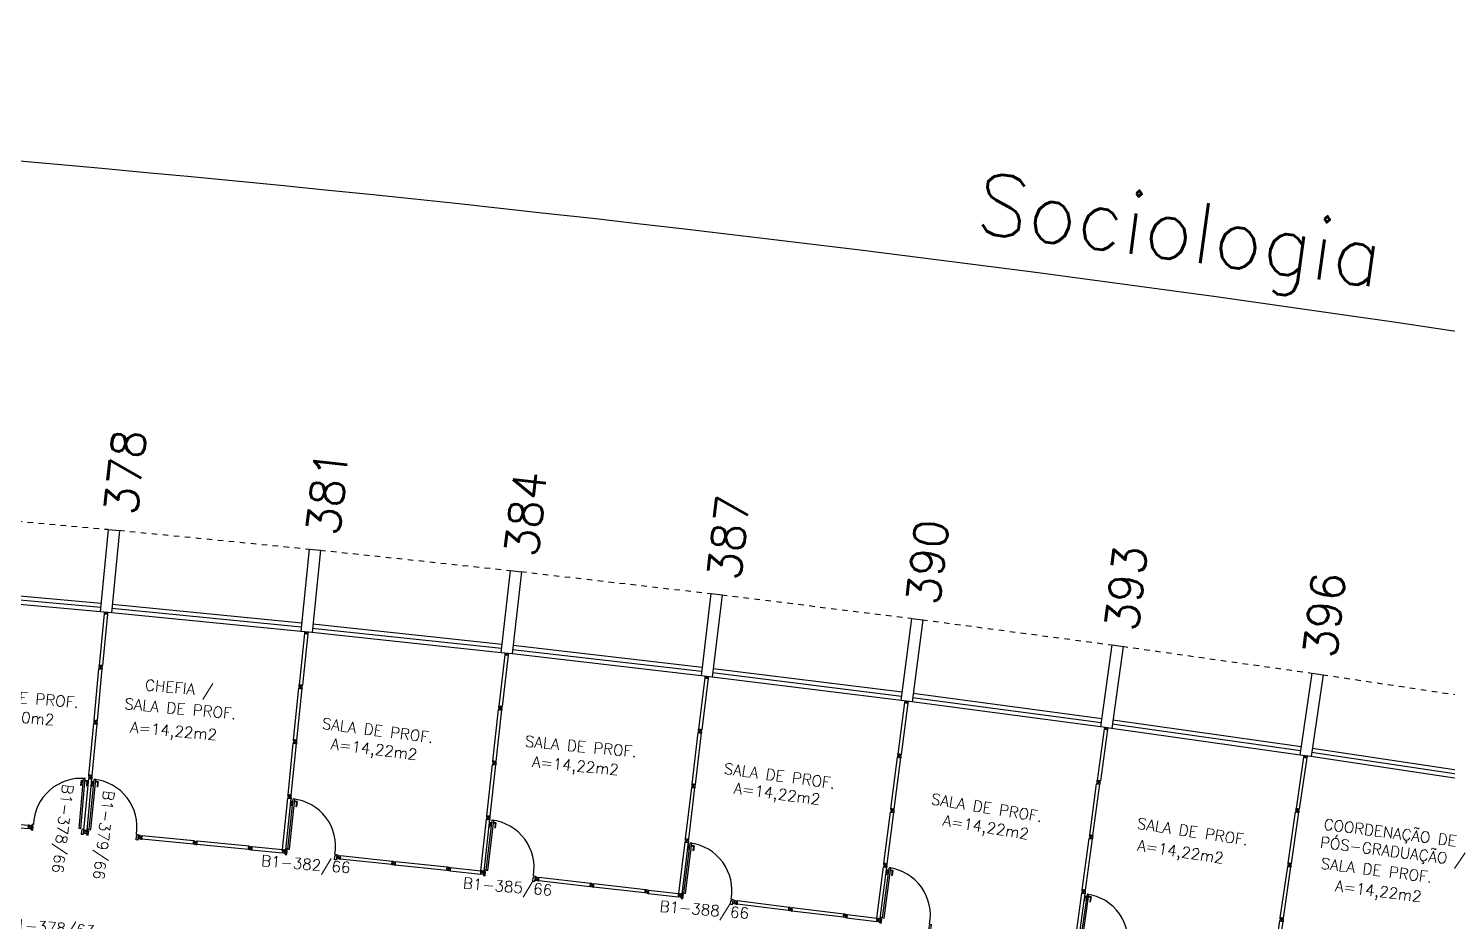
# Model space of a CAD drawing. Extents: x 26 to 324, y 73 to 188.
# Drawn here: x 218.87 to 244.58, y 169.72 to 185.91 of the extents above; entities that cross this region are included whole.
import ezdxf

# ---------------------------------------------------------------- set-up
doc = ezdxf.new("R2010")
doc.units = 0
doc.header["$LTSCALE"] = 0.01
doc.header["$MEASUREMENT"] = 0
doc.linetypes.add('HIDDEN2', pattern=[0.1875, 0.125, -0.0625])
doc.layers.get('0').update_dxf_attribs({"linetype": 'CONTINUOUS'})
doc.layers.get('DEFPOINTS').update_dxf_attribs({"linetype": 'CONTINUOUS'})
for name, color, linetype in [('DIV', 2, 'CONTINUOUS'), ('ESQ', 1, 'CONTINUOUS'), ('ESTR', 3, 'CONTINUOUS'), ('NOPILAR1', 2, 'CONTINUOUS'), ('PROJ', 1, 'HIDDEN2'), ('TEXTO', 2, 'CONTINUOUS'), ('TEXTO-ENDEREÇO', 2, 'CONTINUOUS'), ('USO1', 2, 'CONTINUOUS'), ('ÁREA', 2, 'CONTINUOUS')]:
    doc.layers.add(name, color=color, linetype=linetype)
doc.styles.add('1', font='romans.shx')
doc.styles.add('NOPILAR', font='simplex.shx', dxfattribs={"height": 0.6})
doc.styles.add('UNB-100', font='simplex.shx', dxfattribs={"height": 0.2})
doc.styles.add('UNB-100-1', font='simplex.shx', dxfattribs={"height": 0.2})
doc.dimstyles.new('1-600', dxfattribs={"dimtxt": 1.1, "dimasz": 2.5, "dimexe": 2, "dimexo": 4, "dimgap": 0.2, "dimtad": 1, "dimdec": 0, "dimzin": 4, "dimdsep": 46, "dimlunit": 6, "dimtxsty": '1', "dimblk1": 'NONE', "dimblk2": 'NONE', "dimsah": 1, "dimcen": 0, "dimclrd": 2, "dimclre": 2, "dimclrt": 2, "dimadec": 0, "dimazin": 0, "dimtfac": 1, "dimtdec": 0, "dimtmove": 2, "dimatfit": 3, "dimldrblk": 'NONE', "dimfxl": 0, "dimtolj": 1, "dimtzin": 0, "dimarcsym": 0})

# ---------------------------------------------------------------- blocks, each defined once
blk = doc.blocks.new('DIVMT-SLC')
for p, q in [((-0.03, 0.03), (-0.03, 0.006)), ((-0.008, 0.03), (-0.03, 0.03)), ((-0.0185, 0.006), (-0.03, 0.006)), ((-0.0185, -0.006), (-0.0185, 0.006)), ((-0.008, 0.03), (-0.008, 0.02)), ((-0.008, 0.02), (0.008, 0.02)), ((-0.0051, 0), (0.0051, 0)), ((0.0051, 0), (-0.0051, 0)), ((-0.0051, 0), (0.0051, 0)), ((0, -0.0051), (0, 0.0051)), ((0, 0.0051), (0, -0.0051)), ((0.008, 0.03), (0.008, 0.02)), ((0.008, 0.03), (0.03, 0.03)), ((0.0205, 0.006), (0.03, 0.006)), ((0.0205, -0.006), (0.0205, 0.006)), ((0.0205, 0.006), (0.0205, -0.006)), ((0.0205, 0.006), (0.03, 0.006)), ((0.97, 0.03), (0.03, 0.03)), ((0.03, 0.006), (0.03, 0.03)), ((0.03, -0.03), (0.03, 0.03)), ((0.03, -0.005), (0.03, 0.005)), ((0.97, -0.03), (0.97, 0.03)), ((0.97, 0.03), (0.97, 0.009)), ((0.97, 0.009), (0.97, 0.027)), ((0.9795, 0.006), (0.97, 0.006)), ((0.97, -0.005), (0.97, 0.005)), ((0.9795, 0.006), (0.9795, -0.006)), ((1.0051, 0), (0.9949, 0)), ((1, 0.0051), (1, -0.0051)), ((-0.0185, -0.006), (-0.03, -0.006)), ((-0.03, -0.03), (-0.03, -0.006)), ((-0.008, -0.03), (-0.03, -0.03)), ((-0.008, -0.03), (-0.008, -0.02)), ((-0.008, -0.02), (0.008, -0.02)), ((0.008, -0.03), (0.008, -0.02)), ((0.008, -0.03), (0.03, -0.03)), ((0.0205, -0.006), (0.03, -0.006)), ((0.0205, -0.006), (0.03, -0.006)), ((0.03, -0.006), (0.03, -0.03)), ((0.97, -0.03), (0.03, -0.03)), ((0.9795, -0.006), (0.97, -0.006)), ((0.97, -0.009), (0.97, -0.027))]:
    blk.add_line(p, q)
blk = doc.blocks.new('PDV2E-SLC')
at = {"layer": 'DIV', "color": 1}
for p, q in [((0.023, 0.925), (0.063, 0.925)), ((0.023, 0.925), (0.023, 0.835)), ((0.033, 0.835), (0.023, 0.835)), ((0.033, 0.915), (0.063, 0.915)), ((0.033, 0.915), (0.033, 0.835)), ((0.138, 0.925), (0.097, 0.925)), ((0.128, 0.915), (0.097, 0.915)), ((0.128, 0.915), (0.128, 0.835)), ((0.128, 0.835), (0.137, 0.835)), ((0.138, 0.925), (0.138, 0.835))]:
    blk.add_line(p, q, dxfattribs=at)
at = {"layer": 'DIV'}
for p, q in [((0.065, 0.05), (0.065, 0.965)), ((0.095, 0.965), (0.065, 0.965)), ((0.095, 0.05), (0.095, 0.965)), ((0.049, 0.05), (0.029, 0.05)), ((0.029, 0.05), (0.029, 0.035)), ((0.029, 0.035), (0.029, -0.035)), ((0.049, 0.02), (0.049, 0.05)), ((0.049, 0.02), (0.059, 0.02)), ((0.059, -0.05), (0.059, 0.02)), ((0.065, 0.05), (0.095, 0.05)), ((0.928, -0.05), (0.928, 0.02)), ((0.938, 0.02), (0.928, 0.02)), ((0.938, 0.05), (0.958, 0.05)), ((0.938, 0.02), (0.938, 0.05)), ((0.958, 0.05), (0.958, 0.035)), ((0.958, 0.035), (0.958, -0.035)), ((0.029, -0.035), (0.029, -0.05)), ((0.029, -0.05), (0.059, -0.05)), ((0.958, -0.05), (0.928, -0.05)), ((0.958, -0.035), (0.958, -0.05))]:
    blk.add_line(p, q, dxfattribs=at)
at = {"layer": 'DIV', "color": 1}
blk.add_arc((0.062, 0.1), 0.865, 356.6786, 90, dxfattribs=at)
blk = doc.blocks.new('PDV2D-SLC')
at = {"layer": 'DIV'}
for p, q in [((0.03, 0.05), (0.06, 0.05)), ((0.03, 0.035), (0.03, 0.05)), ((0.03, -0.035), (0.03, 0.035)), ((0.06, 0.05), (0.06, -0.02)), ((0.941, 0.05), (0.941, -0.02)), ((0.971, 0.05), (0.941, 0.05)), ((0.971, 0.035), (0.971, 0.05)), ((0.971, -0.035), (0.971, 0.035)), ((0.03, -0.05), (0.03, -0.035)), ((0.05, -0.05), (0.03, -0.05)), ((0.05, -0.02), (0.06, -0.02)), ((0.05, -0.02), (0.05, -0.05)), ((0.079, -0.05), (0.109, -0.05)), ((0.079, -0.05), (0.079, -0.965)), ((0.109, -0.05), (0.109, -0.965)), ((0.951, -0.02), (0.941, -0.02)), ((0.951, -0.02), (0.951, -0.05)), ((0.951, -0.05), (0.971, -0.05)), ((0.971, -0.05), (0.971, -0.035)), ((0.109, -0.965), (0.079, -0.965))]:
    blk.add_line(p, q, dxfattribs=at)
at = {"layer": 'DIV', "color": 1}
for p, q in [((0.036, -0.925), (0.036, -0.835)), ((0.046, -0.835), (0.036, -0.835)), ((0.036, -0.925), (0.076, -0.925)), ((0.046, -0.915), (0.046, -0.835)), ((0.046, -0.915), (0.076, -0.915)), ((0.141, -0.915), (0.111, -0.915)), ((0.151, -0.925), (0.111, -0.925)), ((0.141, -0.915), (0.141, -0.835)), ((0.141, -0.835), (0.151, -0.835)), ((0.151, -0.925), (0.151, -0.835))]:
    blk.add_line(p, q, dxfattribs=at)
blk.add_arc((0.076, -0.1), 0.865, 270, 3.3214, dxfattribs=at)
blk = doc.blocks.new('MTT-SLC')
for p, q in [((-0.008, 0.03), (-0.03, 0.03)), ((-0.03, 0.03), (-0.03, 0.006)), ((-0.0185, 0.006), (-0.03, 0.006)), ((-0.0185, -0.006), (-0.0185, 0.006)), ((-0.008, 0.03), (-0.008, 0.02)), ((-0.008, 0.02), (0.008, 0.02)), ((-0.0051, 0), (0.0051, 0)), ((0, -0.0051), (0, 0.0051)), ((0.008, 0.03), (0.03, 0.03)), ((0.008, 0.03), (0.008, 0.02)), ((0.0205, -0.006), (0.0205, 0.006)), ((0.0205, 0.006), (0.03, 0.006)), ((0.03, 0.006), (0.03, 0.03)), ((-0.03, -0.03), (-0.03, -0.006)), ((-0.0185, -0.006), (-0.03, -0.006)), ((-0.008, -0.03), (-0.03, -0.03)), ((-0.008, -0.02), (0.008, -0.02)), ((-0.008, -0.03), (-0.008, -0.02)), ((0.008, -0.03), (0.008, -0.02)), ((0.008, -0.03), (0.03, -0.03)), ((0.0205, -0.006), (0.03, -0.006)), ((0.03, -0.006), (0.03, -0.03))]:
    blk.add_line(p, q)
blk = doc.blocks.new('DIVINI-SLC')
for p, q in [((-0.005, 0), (0.005, 0)), ((-0.005, 0), (0.005, 0)), ((0.008, 0.02), (0, 0.02)), ((0, 0.001), (0, 0.02)), ((0, -0.005), (0, 0.005)), ((0, -0.005), (0, 0.005)), ((0, -0.02), (0, 0.001)), ((0.008, 0.03), (0.03, 0.03)), ((0.008, 0.03), (0.008, 0.02)), ((0.02, 0.006), (0.03, 0.006)), ((0.02, 0.006), (0.02, -0.006)), ((0.02, -0.006), (0.02, 0.006)), ((0.02, 0.006), (0.03, 0.006)), ((0.02, -0.004), (0.02, 0.004)), ((0.023, 0.006), (0.027, 0.006)), ((0.03, -0.03), (0.03, 0.03)), ((0.03, 0.03), (0.03, -0.03)), ((0.03, 0.03), (0.97, 0.03)), ((0.03, 0.009), (0.03, 0.027)), ((0.03, 0.009), (0.03, 0.027)), ((0.03, -0.005), (0.03, 0.005)), ((0.03, 0.005), (0.03, -0.005)), ((0.97, 0.03), (0.97, -0.03)), ((0.98, 0.006), (0.97, 0.006)), ((0.97, 0.005), (0.97, -0.005)), ((0.98, -0.006), (0.98, 0.006)), ((0.995, 0), (1.005, 0)), ((1.005, 0), (0.995, 0)), ((1, -0.005), (1, 0.005)), ((0, -0.02), (0.008, -0.02)), ((0.008, -0.03), (0.008, -0.02)), ((0.008, -0.03), (0.03, -0.03)), ((0.02, -0.006), (0.03, -0.006)), ((0.02, -0.006), (0.03, -0.006)), ((0.023, -0.006), (0.027, -0.006)), ((0.03, -0.009), (0.03, -0.027)), ((0.03, -0.009), (0.03, -0.027)), ((0.03, -0.03), (0.03, -0.009)), ((0.03, -0.03), (0.97, -0.03)), ((0.98, -0.006), (0.97, -0.006))]:
    blk.add_line(p, q)
blk = doc.blocks.new('*D30')
at = {"color": 2, "linetype": 'ByBlock'}
for p, q in [((213.526, 181.428), (213.871, 185.914)), ((264.745, 174.395), (265.623, 178.82))]:
    blk.add_line(p, q, dxfattribs=at)
blk.add_arc((180.304, -251.305), 436.505, 78.78048, 85.60976, dxfattribs=at)
at = {"layer": 'DEFPOINTS', "color": 0, "linetype": 'ByBlock'}
for p in [(248.16, 179.894), (213.22, 177.439), (213.105, 175.944), (263.967, 170.471), (263.675, 169)]:
    blk.add_point(p, dxfattribs=at)
at = {"color": 2, "linetype": 'ByBlock', "insert": (239.708, 182.081), "char_height": 1.1, "attachment_point": 5, "rotation": 352.1951, "style": '1'}
blk.add_mtext('\\A1;Sociologia', dxfattribs=at)
blk = doc.blocks.new('_NONE')
at = {"color": 0, "linetype": 'ByBlock'}
blk.add_circle((0, 0), 0.25, dxfattribs=at)
blk = doc.blocks.new('PILAR-SLC')
blk.add_lwpolyline([(0.2, 0), (0.2, -1.5), (0, -1.5), (0, 0)], close=True)

msp = doc.modelspace()

# ---------------------------------------------------------------- linework, layer by layer
at = {"layer": 'DIV'}
for p, q in [((222.856, 171.029), (222.859, 171.053)), ((222.878, 171.027), (222.856, 171.029)), ((222.87, 171.052), (222.859, 171.053)), ((222.862, 171.089), (222.86, 171.065)), ((222.871, 171.064), (222.86, 171.065)), ((222.884, 171.087), (222.862, 171.089)), ((222.87, 171.052), (222.871, 171.064)), ((222.878, 171.027), (222.879, 171.037)), ((222.879, 171.037), (222.895, 171.035)), ((222.884, 171.087), (222.883, 171.077)), ((222.883, 171.077), (222.899, 171.075)), ((222.884, 171.056), (222.894, 171.055)), ((222.884, 171.056), (222.894, 171.055)), ((222.889, 171.051), (222.89, 171.061)), ((222.889, 171.051), (222.89, 171.061)), ((222.894, 171.025), (222.895, 171.035)), ((222.894, 171.025), (222.916, 171.023)), ((222.9, 171.085), (222.899, 171.075)), ((222.9, 171.085), (222.922, 171.083)), ((222.909, 171.048), (222.91, 171.06)), ((222.909, 171.048), (222.91, 171.06)), ((222.909, 171.048), (222.918, 171.047)), ((222.909, 171.048), (222.918, 171.047)), ((222.91, 171.06), (222.919, 171.059)), ((222.91, 171.06), (222.919, 171.059)), ((222.922, 171.083), (222.916, 171.023)), ((222.918, 171.047), (222.916, 171.023)), ((222.916, 171.023), (222.918, 171.044)), ((222.918, 171.044), (222.916, 171.026)), ((222.916, 171.023), (223.467, 170.968)), ((222.919, 171.058), (222.918, 171.048)), ((222.919, 171.059), (222.922, 171.083)), ((222.92, 171.062), (222.922, 171.08)), ((222.922, 171.083), (223.473, 171.028)), ((226.45, 170.651), (226.453, 170.674)), ((226.472, 170.648), (226.45, 170.651)), ((226.464, 170.673), (226.453, 170.674)), ((226.457, 170.71), (226.454, 170.686)), ((226.466, 170.685), (226.454, 170.686)), ((226.479, 170.708), (226.457, 170.71)), ((226.464, 170.673), (226.466, 170.685)), ((226.472, 170.648), (226.473, 170.658)), ((226.473, 170.658), (226.489, 170.657)), ((226.479, 170.708), (226.477, 170.698)), ((226.477, 170.698), (226.493, 170.696)), ((226.478, 170.678), (226.488, 170.677)), ((226.478, 170.678), (226.488, 170.677)), ((226.483, 170.672), (226.484, 170.682)), ((226.483, 170.672), (226.484, 170.682)), ((226.488, 170.647), (226.489, 170.657)), ((226.488, 170.647), (226.51, 170.644)), ((226.494, 170.706), (226.493, 170.696)), ((226.494, 170.706), (226.516, 170.704)), ((226.503, 170.669), (226.504, 170.681)), ((226.503, 170.669), (226.504, 170.681)), ((226.503, 170.669), (226.512, 170.668)), ((226.503, 170.669), (226.512, 170.668)), ((226.504, 170.681), (226.514, 170.68)), ((226.504, 170.681), (226.514, 170.68)), ((226.516, 170.704), (226.51, 170.644)), ((226.512, 170.668), (226.51, 170.644)), ((226.512, 170.665), (226.51, 170.647)), ((226.51, 170.644), (226.512, 170.665)), ((226.51, 170.644), (227.061, 170.584)), ((226.514, 170.679), (226.513, 170.669)), ((226.514, 170.68), (226.516, 170.704)), ((226.514, 170.683), (226.516, 170.701)), ((226.516, 170.704), (227.067, 170.644)), ((227.067, 170.644), (227.061, 170.585)), ((227.065, 170.619), (227.063, 170.609)), ((227.073, 170.607), (227.063, 170.608)), ((227.074, 170.619), (227.065, 170.62)), ((227.073, 170.607), (227.074, 170.619)), ((227.089, 170.612), (227.099, 170.611)), ((227.099, 170.611), (227.089, 170.612)), ((227.093, 170.606), (227.094, 170.616)), ((230.041, 170.242), (230.044, 170.266)), ((230.063, 170.239), (230.041, 170.242)), ((230.055, 170.264), (230.044, 170.266)), ((230.048, 170.301), (230.045, 170.277)), ((230.056, 170.276), (230.045, 170.277)), ((230.07, 170.299), (230.048, 170.301)), ((230.055, 170.264), (230.056, 170.276)), ((230.063, 170.239), (230.064, 170.249)), ((230.064, 170.249), (230.08, 170.247)), ((230.07, 170.299), (230.069, 170.289)), ((230.069, 170.289), (230.084, 170.287)), ((230.069, 170.269), (230.079, 170.267)), ((230.069, 170.269), (230.079, 170.267)), ((230.074, 170.263), (230.075, 170.273)), ((230.074, 170.263), (230.075, 170.273)), ((230.079, 170.237), (230.08, 170.247)), ((230.079, 170.237), (230.1, 170.235)), ((230.086, 170.297), (230.084, 170.287)), ((230.086, 170.297), (230.107, 170.294)), ((230.094, 170.26), (230.095, 170.272)), ((230.094, 170.26), (230.095, 170.272)), ((230.094, 170.26), (230.103, 170.259)), ((230.094, 170.26), (230.103, 170.259)), ((230.095, 170.272), (230.105, 170.271)), ((230.095, 170.272), (230.105, 170.271)), ((230.107, 170.294), (230.1, 170.235)), ((230.103, 170.259), (230.1, 170.235)), ((230.1, 170.235), (230.103, 170.256)), ((230.1, 170.235), (230.642, 170.171)), ((230.103, 170.256), (230.101, 170.238)), ((230.105, 170.27), (230.103, 170.26)), ((230.105, 170.271), (230.107, 170.294)), ((230.105, 170.274), (230.107, 170.291)), ((230.107, 170.294), (230.649, 170.231)), ((230.649, 170.231), (230.642, 170.171)), ((230.646, 170.206), (230.645, 170.196)), ((230.656, 170.206), (230.647, 170.207)), ((230.655, 170.194), (230.656, 170.206)), ((230.655, 170.194), (230.645, 170.195)), ((230.671, 170.198), (230.681, 170.197)), ((230.681, 170.197), (230.671, 170.198)), ((230.675, 170.193), (230.676, 170.203)), ((233.636, 169.801), (233.639, 169.825)), ((233.658, 169.798), (233.636, 169.801)), ((233.651, 169.823), (233.639, 169.825)), ((233.644, 169.861), (233.641, 169.837)), ((233.652, 169.835), (233.641, 169.837)), ((233.665, 169.858), (233.644, 169.861)), ((233.651, 169.823), (233.652, 169.835)), ((233.658, 169.798), (233.659, 169.808)), ((233.659, 169.808), (233.675, 169.806)), ((233.665, 169.858), (233.664, 169.848)), ((233.664, 169.848), (233.68, 169.846)), ((233.665, 169.828), (233.675, 169.826)), ((233.665, 169.828), (233.675, 169.826)), ((233.669, 169.822), (233.67, 169.832)), ((233.669, 169.822), (233.67, 169.832)), ((233.674, 169.796), (233.675, 169.806)), ((233.674, 169.796), (233.696, 169.794)), ((233.681, 169.856), (233.68, 169.846)), ((233.681, 169.856), (233.703, 169.853)), ((233.689, 169.819), (233.691, 169.83)), ((233.689, 169.819), (233.691, 169.83)), ((233.689, 169.819), (233.699, 169.817)), ((233.689, 169.819), (233.699, 169.817)), ((233.691, 169.83), (233.7, 169.829)), ((233.691, 169.83), (233.7, 169.829)), ((233.703, 169.853), (233.696, 169.794)), ((233.699, 169.817), (233.696, 169.794)), ((233.698, 169.814), (233.696, 169.797)), ((233.696, 169.794), (233.698, 169.814)), ((233.696, 169.794), (234.237, 169.725)), ((233.7, 169.828), (233.699, 169.818)), ((233.7, 169.829), (233.703, 169.853)), ((233.701, 169.832), (233.703, 169.85)), ((233.703, 169.853), (234.244, 169.785)), ((234.244, 169.785), (234.237, 169.725)), ((234.241, 169.76), (234.24, 169.75)), ((234.249, 169.748), (234.24, 169.749)), ((234.251, 169.76), (234.241, 169.761)), ((234.249, 169.748), (234.251, 169.76)), ((234.265, 169.752), (234.276, 169.751)), ((234.276, 169.751), (234.265, 169.752)), ((234.27, 169.746), (234.271, 169.757))]:
    msp.add_line(p, q, dxfattribs=at)
at = {"layer": 'ESQ'}
for p, q in [((220.177, 175.34), (216.742, 175.648)), ((220.184, 175.415), (216.749, 175.723)), ((220.19, 175.49), (216.756, 175.797)), ((223.815, 175.059), (220.383, 175.396)), ((223.822, 175.134), (220.391, 175.471)), ((223.808, 174.984), (220.376, 175.321)), ((227.451, 174.747), (224.022, 175.113)), ((227.435, 174.598), (224.006, 174.964)), ((227.443, 174.672), (224.014, 175.039)), ((231.059, 174.18), (227.634, 174.576)), ((231.068, 174.255), (227.642, 174.65)), ((231.076, 174.329), (227.651, 174.725)), ((234.68, 173.732), (231.258, 174.156)), ((234.689, 173.806), (231.267, 174.231)), ((234.698, 173.881), (231.276, 174.305)), ((238.316, 173.401), (234.898, 173.855)), ((238.296, 173.253), (234.878, 173.706)), ((238.306, 173.327), (234.888, 173.781)), ((241.919, 172.817), (238.505, 173.3)), ((241.93, 172.891), (238.515, 173.374)), ((241.909, 172.743), (238.494, 173.225)), ((245.527, 172.276), (242.118, 172.788)), ((245.539, 172.35), (242.129, 172.862)), ((245.516, 172.202), (242.106, 172.714))]:
    msp.add_line(p, q, dxfattribs=at)
at = {"layer": 'PROJ'}
for p, q in [((216.864, 177.143), (220.311, 176.834)), ((220.51, 176.816), (223.954, 176.477)), ((224.153, 176.457), (227.594, 176.089)), ((227.793, 176.067), (231.231, 175.67)), ((231.429, 175.647), (234.864, 175.221)), ((235.062, 175.195), (238.492, 174.74)), ((238.69, 174.713), (242.117, 174.228)), ((242.315, 174.199), (245.737, 173.686))]:
    msp.add_line(p, q, dxfattribs=at)

# ---------------------------------------------------------------- block references
at = {"layer": 'DIV'}
for name, p, rotation in [('DIVINI-SLC', (220.276, 175.331), 264.534191719193), ('DIVINI-SLC', (223.906, 174.974), 264.0463873713669), ('DIVINI-SLC', (227.534, 174.587), 263.5585830235408), ('DIVMT-SLC', (220.18, 174.335), 264.7856309179422), ('DIVINI-SLC', (231.158, 174.168), 263.0707786757147), ('DIVMT-SLC', (223.802, 173.98), 264.2978265701161), ('DIVMT-SLC', (227.422, 173.593), 263.8100222222901), ('DIVINI-SLC', (234.778, 173.719), 262.5829743278887), ('DIVMT-SLC', (220.089, 173.34), 264.6567055190944), ('DIVMT-SLC', (231.037, 173.176), 263.3222178744639), ('DIVINI-SLC', (238.395, 173.239), 262.0951699800626), ('DIVMT-SLC', (223.703, 172.985), 264.1689011712683), ('DIVMT-SLC', (227.314, 172.599), 263.6810968234423), ('DIVMT-SLC', (234.649, 172.728), 262.8344135266379), ('DIVINI-SLC', (242.007, 172.728), 261.6073656322365), ('PDV2D-SLC', (219.895, 171.349), 174.9503675112085), ('DIVMT-SLC', (219.996, 172.344), 264.6666960807282), ('PDV2E-SLC', (219.903, 171.348), 354.2234641576121), ('DIVMT-SLC', (238.257, 172.249), 262.3466091788118), ('DIVMT-SLC', (223.602, 171.99), 264.1788917329021), ('DIVMT-SLC', (230.921, 172.182), 263.1932924756161), ('PDV2E-SLC', (223.5, 170.995), 353.735664157612), ('DIVMT-SLC', (234.524, 171.735), 262.7054881277901), ('DIVMT-SLC', (241.861, 171.739), 261.8588048309857), ('DIVMT-SLC', (218.899, 171.438), 174.8505622429828), ('DIVMT-SLC', (227.204, 171.605), 263.6910873850761), ('PDV2E-SLC', (227.094, 170.611), 353.2478641576121), ('MTT-SLC', (219.903, 171.348), 264.8217792465597), ('DIVMT-SLC', (220.899, 171.251), 354.375542052228), ('DIVMT-SLC', (238.124, 171.258), 262.217683779964), ('DIVMT-SLC', (221.894, 171.153), 354.4592800657282), ('MTT-SLC', (223.5, 170.995), 264.1788917329021), ('DIVMT-SLC', (230.802, 171.19), 263.2032830372499), ('PDV2E-SLC', (230.676, 170.198), 352.760064157612), ('DIVMT-SLC', (224.494, 170.889), 353.887742052228), ('DIVMT-SLC', (225.489, 170.782), 353.9714800657282), ('DIVMT-SLC', (234.397, 170.743), 262.7154786894239), ('DIVMT-SLC', (241.719, 170.749), 261.7298794321379), ('MTT-SLC', (227.094, 170.611), 173.7695161618168), ('DIVMT-SLC', (228.087, 170.496), 353.399942052228), ('PDV2E-SLC', (234.271, 169.752), 352.2722641576121), ('DIVMT-SLC', (229.081, 170.382), 353.4836800657283), ('MTT-SLC', (230.676, 170.198), 173.2817161618168), ('DIVMT-SLC', (237.989, 170.267), 262.2276743415978), ('PDV2E-SLC', (237.853, 169.276), 351.7844641576121), ('DIVMT-SLC', (231.685, 170.072), 352.912142052228), ('DIVMT-SLC', (232.677, 169.949), 352.9958800657282), ('MTT-SLC', (234.27, 169.752), 172.7939161618168), ('DIVMT-SLC', (241.575, 169.76), 261.7398699937717)]:
    msp.add_blockref(name, p, dxfattribs=dict(at, rotation=rotation))
at = {"layer": 'ESTR'}
for p, rotation in [((220.32, 176.833), 354.634146341463), ((223.964, 176.476), 354.1463414634147), ((227.604, 176.088), 353.6585365853664), ((231.241, 175.669), 353.1707317073175), ((234.874, 175.219), 352.6829268292676), ((238.503, 174.739), 352.1951219512193), ((242.128, 174.227), 351.7073170731703)]:
    msp.add_blockref('PILAR-SLC', p, dxfattribs=dict(at, rotation=rotation))

# ---------------------------------------------------------------- texts
at = {"layer": 'NOPILAR1', "style": 'NOPILAR'}
for s, p in [('378', (220.837, 177.071)), ('378', (220.836, 177.071)), ('381', (224.499, 176.7)), ('381', (224.499, 176.7)), ('384', (228.093, 176.314)), ('384', (228.093, 176.314)), ('387', (231.765, 175.889)), ('387', (231.765, 175.889)), ('390', (235.371, 175.44)), ('390', (235.371, 175.44)), ('393', (238.967, 174.967)), ('393', (238.967, 174.967)), ('396', (242.562, 174.484)), ('396', (242.561, 174.484))]:
    msp.add_text(s, height=0.6, rotation=83.505, dxfattribs=at).set_placement(p)
at = {"layer": 'TEXTO', "style": 'UNB-100'}
for s, rotation, p in [('CHEFIA / ', 354.7168, (220.977, 173.916)), ('SALA DE PROF.', 355.1927, (217.753, 173.766)), ('SALA DE PROF.', 354.7168, (220.604, 173.576)), ('SALA DE PROF.', 352.6231, (224.18, 173.219)), ('SALA DE PROF.', 354.4271, (227.86, 172.897)), ('SALA DE PROF.', 352.239, (231.46, 172.403)), ('SALA DE PROF.', 350.744, (235.214, 171.853)), ('SALA DE PROF.', 351.2787, (238.945, 171.409)), ('COORDENAÇÃO DE', 352.6709, (242.327, 171.393)), ('PÓS-GRADUAÇÃO /', 352.6709, (242.261, 171.067)), ('SALA DE PROF.', 352.6709, (242.274, 170.685))]:
    msp.add_text(s, height=0.2, rotation=rotation, dxfattribs=at).set_placement(p)
at = {"layer": 'TEXTO-ENDEREÇO', "style": 'UNB-100-1'}
for s, rotation, p in [('B1-378/66', 263.1865, (219.492, 172.223)), ('B1-379/66', 263.1865, (220.234, 172.108)), ('B1-382/66', 355.3365, (223.083, 170.731)), ('B1-385/66', 355.3365, (226.737, 170.324)), ('B1-388/66', 355.3365, (230.302, 169.905)), ('B1-378/63', 355.3365, (218.456, 169.583))]:
    msp.add_text(s, height=0.2, rotation=rotation, dxfattribs=at).set_placement(p)
at = {"layer": 'ÁREA', "style": 'UNB-100'}
for s, rotation, p in [('A=10,30m2', 355.1927, (217.761, 173.411)), ('A=14,22m2', 354.7168, (220.709, 173.153)), ('A=14,22m2', 352.6231, (224.34, 172.852)), ('A=14,22m2', 354.4271, (227.989, 172.527)), ('A=14,22m2', 352.239, (231.64, 172.049)), ('A=14,22m2', 350.744, (235.424, 171.464)), ('A=14,22m2', 351.2787, (238.95, 171.012)), ('A=14,22m2', 352.6709, (242.534, 170.277))]:
    msp.add_text(s, height=0.2, rotation=rotation, dxfattribs=at).set_placement(p)

# ---------------------------------------------------------------- dimensions: what is measured, and where the dimension line sits
at = {"layer": 'USO1'}
dim = msp.add_angular_dim_2l(base=(248.16, 179.894), line1=((213.22, 177.439), (213.105, 175.944)), line2=((263.967, 170.471), (263.675, 169)), text='Sociologia', dimstyle='1-600', override={"dimazin": 1}, dxfattribs=at)
dim.commit()
dim.dimension.update_dxf_attribs({"geometry": '*D30', "text_midpoint": (239.708, 182.081)})

doc.saveas('drawing.dxf')
